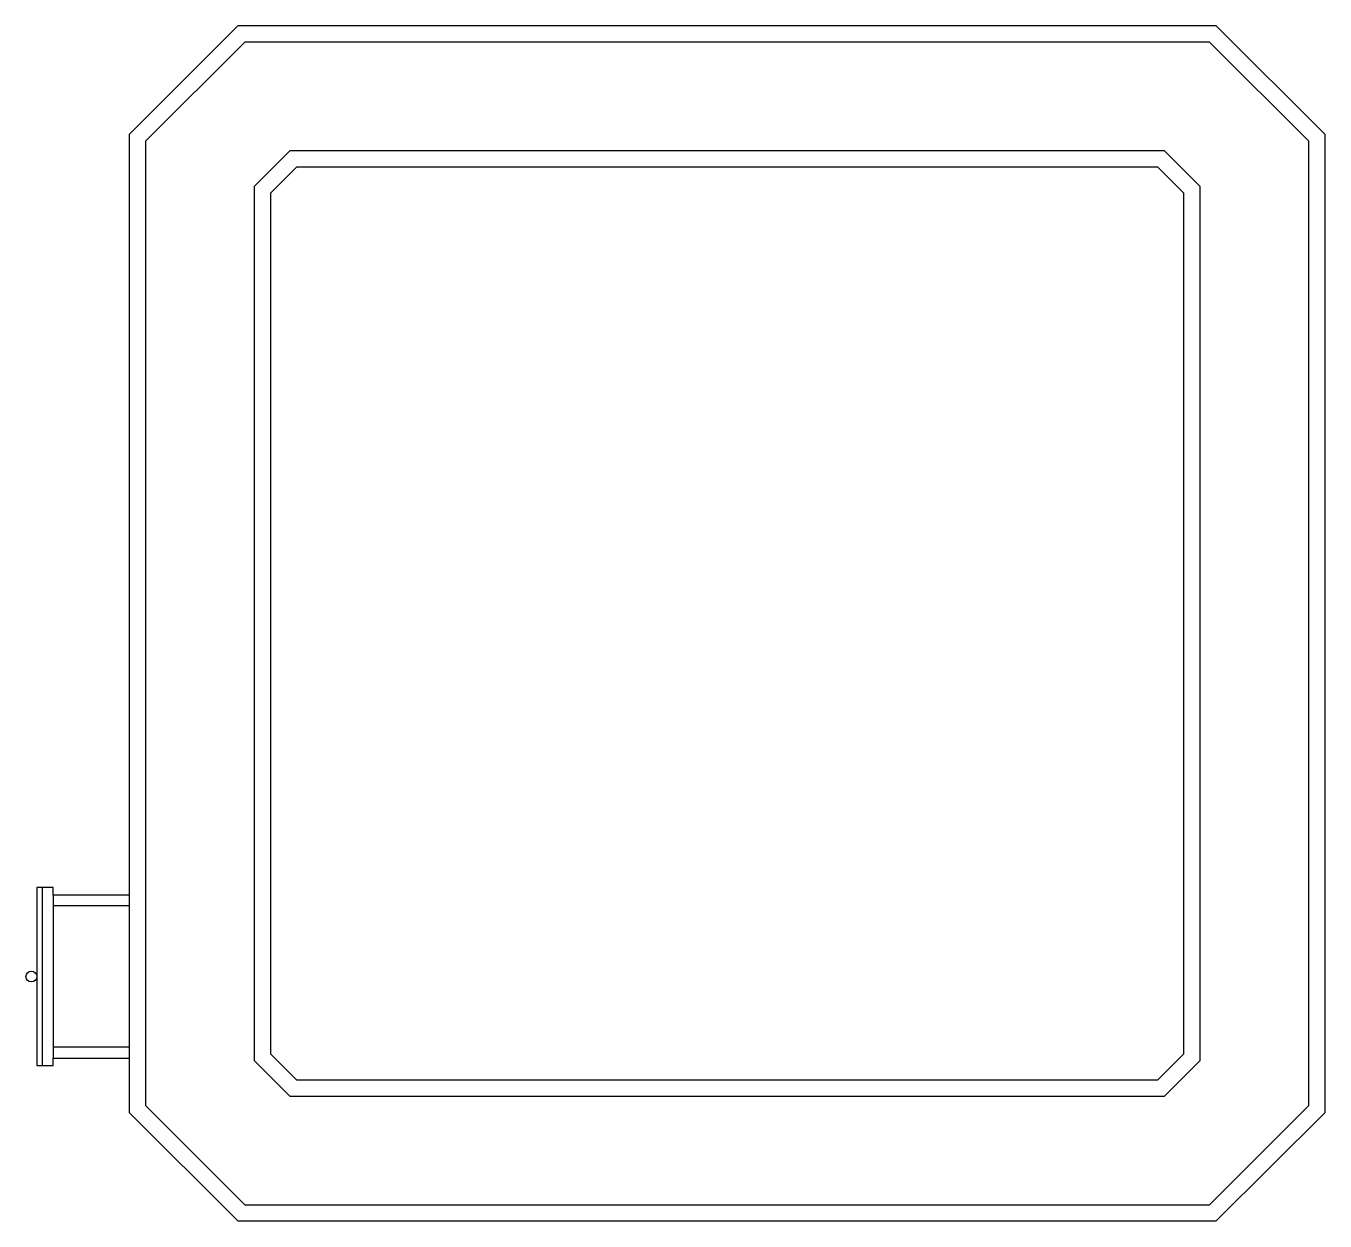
# Model space of a CAD drawing. Extents: x 12.89 to 14.08, y 6.62 to 7.72.
import ezdxf

# ---------------------------------------------------------------- set-up
doc = ezdxf.new("R2010")
doc.units = 0
doc.layers.get('0').update_dxf_attribs({"linetype": 'CONTINUOUS'})

msp = doc.modelspace()

# ---------------------------------------------------------------- linework, layer by layer
at = {"color": 0}
for p, q in [((12.9027, 6.9298), (12.9027, 6.7658)), ((12.9127, 6.9228), (12.9127, 6.7728)), ((12.9827, 6.9228), (12.9827, 6.7828)), ((12.9827, 6.9128), (12.9127, 6.9128)), ((12.9827, 6.7828), (12.9127, 6.7828))]:
    msp.add_line(p, q, dxfattribs=at)
for points in [[(12.9827, 6.7728), (12.9827, 6.7228), (13.0827, 6.6228), (13.9827, 6.6228), (14.0827, 6.7228), (14.0827, 7.6228), (13.9827, 7.7228), (13.0827, 7.7228), (12.9827, 7.6228), (12.9827, 6.9228)], [(12.9827, 6.9228), (12.9127, 6.9228), (12.9127, 6.9298), (12.8977, 6.9298), (12.8977, 6.7658), (12.9127, 6.7658), (12.9127, 6.7728), (12.9827, 6.7728)], [(12.9827, 6.7828), (12.9827, 6.7728)]]:
    msp.add_lwpolyline(points, dxfattribs=at)
for points in [[(13.9765, 7.7078), (13.0889, 7.7078), (12.9977, 7.6166), (12.9977, 6.729), (13.0889, 6.6378), (13.9765, 6.6378), (14.0677, 6.729), (14.0677, 7.6166)], [(13.9351, 7.6078), (13.1303, 7.6078), (13.0977, 7.5751), (13.0977, 6.7704), (13.1303, 6.7378), (13.9351, 6.7378), (13.9677, 6.7704), (13.9677, 7.5751)], [(13.9288, 7.5928), (13.1365, 7.5928), (13.1127, 7.5689), (13.1127, 6.7766), (13.1365, 6.7528), (13.9288, 6.7528), (13.9527, 6.7766), (13.9527, 7.5689)]]:
    msp.add_lwpolyline(points, close=True, dxfattribs=at)
msp.add_circle((12.8927, 6.8478), 0.005, dxfattribs=at)

doc.saveas('drawing.dxf')
